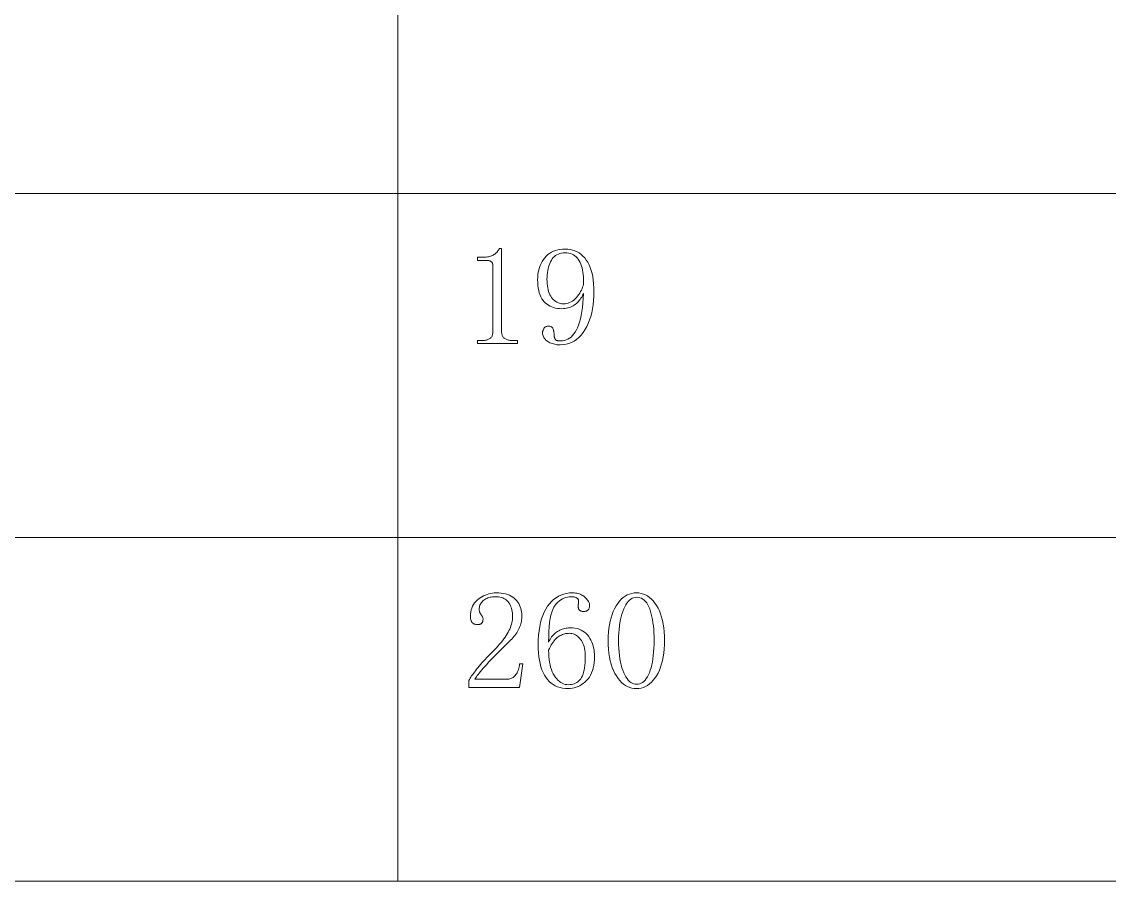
# Model space of a CAD drawing. Extents: x 1 to 297, y 1 to 210.
# Drawn here: x 114.23 to 131.29, y 29.56 to 43.04 of the extents above; entities that cross this region are included whole.
import ezdxf

# ---------------------------------------------------------------- set-up
doc = ezdxf.new("R2010")
doc.units = 0

msp = doc.modelspace()

# ---------------------------------------------------------------- linework, layer by layer
at = {"color": 7, "lineweight": 13}
for p, q in [((120.132, 56.508), (120.132, 29.565)), ((1.306, 40.342), (219.321, 40.342)), ((1.306, 34.953), (219.321, 34.953)), ((1.306, 29.565), (219.321, 29.565))]:
    msp.add_line(p, q, dxfattribs=at)
for points in [[(121.758, 39.482), (121.758, 38.179), (121.758, 38.166), (121.759, 38.153), (121.761, 38.141), (121.764, 38.13), (121.768, 38.119), (121.773, 38.109), (121.779, 38.1), (121.785, 38.091), (121.792, 38.083), (121.8, 38.076), (121.809, 38.07), (121.819, 38.064), (121.829, 38.059), (121.84, 38.054), (121.852, 38.051), (121.864, 38.047), (121.877, 38.045), (121.891, 38.043), (121.905, 38.042), (121.92, 38.042), (122.006, 38.042), (122.006, 37.991), (121.38, 37.991), (121.38, 38.042), (121.458, 38.042), (121.474, 38.042), (121.49, 38.043), (121.505, 38.045), (121.519, 38.047), (121.531, 38.051), (121.543, 38.054), (121.554, 38.059), (121.565, 38.064), (121.574, 38.07), (121.582, 38.076), (121.589, 38.083), (121.596, 38.091), (121.602, 38.1), (121.607, 38.109), (121.611, 38.119), (121.614, 38.13), (121.617, 38.141), (121.619, 38.153), (121.62, 38.166), (121.62, 38.179), (121.62, 39.216), (121.62, 39.223), (121.62, 39.229), (121.618, 39.236), (121.617, 39.242), (121.615, 39.247), (121.613, 39.253), (121.61, 39.258), (121.607, 39.263), (121.603, 39.268), (121.599, 39.272), (121.594, 39.276), (121.59, 39.28), (121.584, 39.283), (121.578, 39.286), (121.572, 39.288), (121.566, 39.29), (121.558, 39.292), (121.551, 39.293), (121.543, 39.293), (121.535, 39.293), (121.38, 39.293), (121.38, 39.345), (121.458, 39.345), (121.478, 39.345), (121.497, 39.346), (121.516, 39.348), (121.534, 39.35), (121.551, 39.353), (121.567, 39.357), (121.583, 39.362), (121.597, 39.367), (121.611, 39.373), (121.625, 39.379), (121.637, 39.386), (121.649, 39.394), (121.661, 39.403), (121.671, 39.412), (121.681, 39.422), (121.691, 39.433), (121.7, 39.444), (121.708, 39.456), (121.716, 39.469), (121.723, 39.482)], [(122.7, 38.539), (122.667, 38.54), (122.635, 38.543), (122.604, 38.549), (122.574, 38.556), (122.546, 38.566), (122.519, 38.578), (122.494, 38.592), (122.47, 38.608), (122.447, 38.626), (122.426, 38.646), (122.407, 38.669), (122.389, 38.694), (122.374, 38.723), (122.36, 38.753), (122.349, 38.787), (122.34, 38.823), (122.333, 38.861), (122.327, 38.903), (122.324, 38.947), (122.323, 38.993), (122.324, 39.034), (122.328, 39.073), (122.333, 39.111), (122.341, 39.147), (122.351, 39.182), (122.363, 39.216), (122.378, 39.248), (122.395, 39.279), (122.414, 39.308), (122.435, 39.336), (122.458, 39.362), (122.483, 39.386), (122.51, 39.406), (122.539, 39.424), (122.57, 39.439), (122.602, 39.451), (122.637, 39.461), (122.673, 39.468), (122.712, 39.472), (122.752, 39.473), (122.794, 39.472), (122.834, 39.467), (122.872, 39.458), (122.908, 39.446), (122.943, 39.431), (122.975, 39.412), (123.006, 39.389), (123.034, 39.364), (123.061, 39.335), (123.086, 39.302), (123.109, 39.266), (123.129, 39.227), (123.147, 39.185), (123.163, 39.14), (123.176, 39.092), (123.187, 39.041), (123.195, 38.986), (123.201, 38.929), (123.205, 38.868), (123.206, 38.805), (123.205, 38.734), (123.2, 38.666), (123.193, 38.6), (123.184, 38.537), (123.171, 38.476), (123.155, 38.418), (123.137, 38.362), (123.116, 38.308), (123.092, 38.258), (123.065, 38.209), (123.035, 38.164), (123.004, 38.124), (122.97, 38.089), (122.934, 38.058), (122.896, 38.032), (122.856, 38.011), (122.814, 37.995), (122.77, 37.983), (122.723, 37.976), (122.675, 37.973), (122.653, 37.974), (122.631, 37.975), (122.611, 37.978), (122.59, 37.982), (122.571, 37.986), (122.552, 37.992), (122.533, 37.999), (122.516, 38.006), (122.498, 38.015), (122.482, 38.025), (122.466, 38.035), (122.453, 38.047), (122.44, 38.059), (122.43, 38.071), (122.421, 38.085), (122.413, 38.099), (122.408, 38.114), (122.404, 38.129), (122.401, 38.145), (122.4, 38.162), (122.401, 38.169), (122.401, 38.176), (122.402, 38.183), (122.404, 38.189), (122.406, 38.196), (122.408, 38.203), (122.411, 38.21), (122.414, 38.217), (122.418, 38.224), (122.422, 38.231), (122.426, 38.237), (122.432, 38.243), (122.437, 38.248), (122.444, 38.253), (122.451, 38.256), (122.458, 38.259), (122.467, 38.262), (122.475, 38.263), (122.485, 38.265), (122.495, 38.265), (122.505, 38.264), (122.514, 38.263), (122.522, 38.261), (122.53, 38.259), (122.538, 38.255), (122.544, 38.251), (122.55, 38.246), (122.555, 38.24), (122.56, 38.234), (122.563, 38.226), (122.567, 38.218), (122.569, 38.21), (122.572, 38.202), (122.574, 38.193), (122.576, 38.185), (122.578, 38.175), (122.579, 38.166), (122.58, 38.156), (122.58, 38.146), (122.58, 38.136), (122.581, 38.13), (122.581, 38.123), (122.581, 38.117), (122.582, 38.111), (122.583, 38.105), (122.584, 38.1), (122.585, 38.095), (122.586, 38.09), (122.587, 38.085), (122.589, 38.081), (122.591, 38.076), (122.592, 38.073), (122.594, 38.069), (122.596, 38.065), (122.598, 38.062), (122.599, 38.059), (122.601, 38.057), (122.603, 38.055), (122.604, 38.052), (122.606, 38.051), (122.608, 38.049), (122.61, 38.047), (122.612, 38.046), (122.615, 38.044), (122.618, 38.043), (122.621, 38.042), (122.624, 38.041), (122.628, 38.04), (122.632, 38.039), (122.636, 38.038), (122.64, 38.037), (122.645, 38.036), (122.649, 38.036), (122.654, 38.035), (122.659, 38.035), (122.663, 38.034), (122.668, 38.034), (122.673, 38.034), (122.678, 38.033), (122.683, 38.033), (122.714, 38.035), (122.743, 38.04), (122.77, 38.049), (122.797, 38.061), (122.823, 38.076), (122.847, 38.095), (122.87, 38.117), (122.892, 38.143), (122.912, 38.172), (122.932, 38.205), (122.95, 38.241), (122.966, 38.283), (122.981, 38.329), (122.995, 38.379), (123.007, 38.434), (123.017, 38.494), (123.026, 38.558), (123.033, 38.627), (123.039, 38.701), (123.043, 38.779), (123.034, 38.759), (123.024, 38.739), (123.014, 38.721), (123.002, 38.702), (122.99, 38.685), (122.976, 38.668), (122.962, 38.652), (122.947, 38.637), (122.931, 38.622), (122.915, 38.608), (122.897, 38.595), (122.879, 38.583), (122.859, 38.573), (122.839, 38.564), (122.818, 38.556), (122.796, 38.55), (122.774, 38.545), (122.75, 38.542), (122.726, 38.54)], [(122.469, 39.002), (122.47, 38.965), (122.472, 38.93), (122.476, 38.897), (122.481, 38.866), (122.487, 38.836), (122.495, 38.808), (122.505, 38.782), (122.516, 38.758), (122.528, 38.735), (122.542, 38.715), (122.557, 38.696), (122.573, 38.679), (122.589, 38.665), (122.606, 38.652), (122.624, 38.641), (122.643, 38.632), (122.663, 38.625), (122.683, 38.62), (122.704, 38.617), (122.726, 38.616), (122.752, 38.617), (122.776, 38.621), (122.8, 38.627), (122.824, 38.635), (122.846, 38.646), (122.868, 38.659), (122.889, 38.675), (122.91, 38.693), (122.93, 38.713), (122.949, 38.736), (122.967, 38.76), (122.983, 38.784), (122.997, 38.807), (123.009, 38.83), (123.02, 38.852), (123.028, 38.874), (123.035, 38.896), (123.04, 38.917), (123.042, 38.938), (123.043, 38.959), (123.043, 38.999), (123.041, 39.038), (123.037, 39.075), (123.032, 39.111), (123.026, 39.145), (123.019, 39.177), (123.01, 39.207), (122.999, 39.236), (122.988, 39.263), (122.975, 39.289), (122.96, 39.313), (122.944, 39.334), (122.926, 39.353), (122.906, 39.369), (122.885, 39.382), (122.862, 39.394), (122.837, 39.402), (122.81, 39.408), (122.782, 39.412), (122.752, 39.413), (122.723, 39.412), (122.697, 39.409), (122.671, 39.403), (122.648, 39.395), (122.625, 39.385), (122.605, 39.372), (122.586, 39.357), (122.568, 39.339), (122.552, 39.32), (122.538, 39.298), (122.525, 39.274), (122.513, 39.249), (122.503, 39.222), (122.494, 39.195), (122.486, 39.166), (122.48, 39.136), (122.475, 39.104), (122.472, 39.071), (122.47, 39.037)], [(121.929, 33.708), (121.928, 33.738), (121.926, 33.767), (121.923, 33.794), (121.918, 33.819), (121.912, 33.844), (121.904, 33.867), (121.895, 33.888), (121.885, 33.908), (121.873, 33.926), (121.86, 33.943), (121.846, 33.959), (121.83, 33.973), (121.813, 33.985), (121.795, 33.996), (121.775, 34.005), (121.753, 34.012), (121.731, 34.018), (121.707, 34.022), (121.681, 34.024), (121.655, 34.025), (121.634, 34.024), (121.615, 34.023), (121.596, 34.02), (121.577, 34.016), (121.559, 34.011), (121.542, 34.005), (121.525, 33.998), (121.509, 33.989), (121.494, 33.98), (121.479, 33.969), (121.465, 33.958), (121.453, 33.946), (121.442, 33.933), (121.432, 33.92), (121.424, 33.906), (121.418, 33.891), (121.413, 33.876), (121.409, 33.861), (121.407, 33.845), (121.406, 33.828), (121.406, 33.818), (121.407, 33.808), (121.409, 33.798), (121.411, 33.789), (121.414, 33.781), (121.417, 33.772), (121.421, 33.764), (121.425, 33.756), (121.43, 33.749), (121.436, 33.742), (121.442, 33.735), (121.447, 33.728), (121.451, 33.721), (121.455, 33.715), (121.459, 33.708), (121.461, 33.701), (121.463, 33.694), (121.465, 33.687), (121.466, 33.68), (121.466, 33.673), (121.466, 33.665), (121.465, 33.657), (121.464, 33.65), (121.463, 33.643), (121.461, 33.636), (121.458, 33.63), (121.456, 33.624), (121.452, 33.619), (121.449, 33.614), (121.445, 33.609), (121.44, 33.605), (121.435, 33.601), (121.43, 33.598), (121.424, 33.595), (121.418, 33.593), (121.411, 33.591), (121.404, 33.59), (121.397, 33.589), (121.389, 33.588), (121.38, 33.588), (121.37, 33.588), (121.361, 33.589), (121.351, 33.59), (121.343, 33.593), (121.334, 33.595), (121.326, 33.599), (121.319, 33.602), (121.312, 33.607), (121.305, 33.612), (121.299, 33.618), (121.293, 33.624), (121.288, 33.631), (121.284, 33.639), (121.28, 33.648), (121.276, 33.657), (121.274, 33.668), (121.272, 33.679), (121.27, 33.69), (121.269, 33.703), (121.269, 33.716), (121.27, 33.751), (121.274, 33.785), (121.281, 33.817), (121.29, 33.847), (121.301, 33.875), (121.315, 33.901), (121.332, 33.926), (121.351, 33.949), (121.373, 33.971), (121.398, 33.991), (121.423, 34.008), (121.45, 34.025), (121.476, 34.039), (121.503, 34.051), (121.53, 34.061), (121.558, 34.07), (121.586, 34.076), (121.614, 34.081), (121.643, 34.084), (121.672, 34.085), (121.712, 34.084), (121.75, 34.081), (121.786, 34.076), (121.819, 34.068), (121.851, 34.059), (121.88, 34.048), (121.907, 34.034), (121.932, 34.019), (121.955, 34.002), (121.976, 33.982), (121.995, 33.961), (122.012, 33.939), (122.026, 33.916), (122.039, 33.891), (122.05, 33.866), (122.059, 33.84), (122.066, 33.813), (122.071, 33.785), (122.074, 33.755), (122.075, 33.725), (122.074, 33.704), (122.073, 33.684), (122.07, 33.663), (122.067, 33.643), (122.063, 33.622), (122.058, 33.601), (122.052, 33.581), (122.045, 33.56), (122.037, 33.54), (122.028, 33.519), (122.018, 33.499), (122.006, 33.478), (121.994, 33.458), (121.981, 33.438), (121.966, 33.418), (121.951, 33.399), (121.934, 33.379), (121.916, 33.36), (121.898, 33.341), (121.878, 33.322), (121.829, 33.275), (121.783, 33.23), (121.739, 33.186), (121.697, 33.144), (121.658, 33.104), (121.621, 33.066), (121.586, 33.03), (121.554, 32.996), (121.524, 32.963), (121.496, 32.932), (121.471, 32.903), (121.447, 32.876), (121.426, 32.851), (121.407, 32.828), (121.39, 32.807), (121.375, 32.787), (121.363, 32.77), (121.352, 32.755), (121.344, 32.742), (121.338, 32.731), (121.843, 32.731), (121.858, 32.731), (121.873, 32.733), (121.887, 32.736), (121.901, 32.74), (121.914, 32.746), (121.927, 32.752), (121.939, 32.76), (121.95, 32.769), (121.961, 32.779), (121.972, 32.791), (121.982, 32.803), (121.991, 32.817), (122, 32.832), (122.008, 32.848), (122.015, 32.866), (122.021, 32.884), (122.027, 32.904), (122.032, 32.925), (122.037, 32.947), (122.04, 32.971), (122.092, 32.971), (122.04, 32.602), (121.243, 32.602), (121.243, 32.713), (121.252, 32.729), (121.263, 32.746), (121.274, 32.764), (121.286, 32.782), (121.3, 32.801), (121.315, 32.821), (121.331, 32.842), (121.348, 32.864), (121.366, 32.887), (121.385, 32.911), (121.405, 32.935), (121.427, 32.96), (121.45, 32.986), (121.474, 33.013), (121.499, 33.041), (121.526, 33.07), (121.554, 33.1), (121.584, 33.13), (121.614, 33.161), (121.646, 33.193), (121.675, 33.222), (121.701, 33.251), (121.727, 33.279), (121.75, 33.307), (121.773, 33.335), (121.793, 33.362), (121.812, 33.389), (121.83, 33.416), (121.846, 33.442), (121.86, 33.468), (121.873, 33.493), (121.885, 33.518), (121.895, 33.543), (121.904, 33.568), (121.912, 33.592), (121.918, 33.616), (121.923, 33.639), (121.926, 33.662), (121.928, 33.685)], [(122.829, 33.536), (122.869, 33.535), (122.907, 33.531), (122.942, 33.524), (122.975, 33.514), (123.006, 33.502), (123.034, 33.487), (123.06, 33.469), (123.084, 33.449), (123.106, 33.425), (123.125, 33.399), (123.142, 33.371), (123.157, 33.343), (123.171, 33.314), (123.182, 33.284), (123.192, 33.253), (123.2, 33.222), (123.207, 33.19), (123.211, 33.158), (123.214, 33.125), (123.215, 33.091), (123.213, 33.04), (123.21, 32.993), (123.204, 32.948), (123.195, 32.906), (123.184, 32.867), (123.17, 32.83), (123.154, 32.796), (123.135, 32.764), (123.114, 32.735), (123.09, 32.709), (123.065, 32.686), (123.039, 32.664), (123.012, 32.646), (122.985, 32.63), (122.956, 32.616), (122.927, 32.605), (122.898, 32.596), (122.867, 32.59), (122.835, 32.586), (122.803, 32.585), (122.758, 32.587), (122.715, 32.592), (122.674, 32.601), (122.636, 32.613), (122.6, 32.629), (122.566, 32.648), (122.534, 32.671), (122.504, 32.697), (122.477, 32.727), (122.452, 32.761), (122.429, 32.797), (122.409, 32.837), (122.391, 32.88), (122.375, 32.927), (122.362, 32.976), (122.351, 33.029), (122.343, 33.084), (122.337, 33.143), (122.333, 33.205), (122.332, 33.271), (122.333, 33.348), (122.338, 33.421), (122.345, 33.491), (122.355, 33.557), (122.368, 33.619), (122.384, 33.677), (122.403, 33.732), (122.425, 33.783), (122.45, 33.831), (122.478, 33.875), (122.508, 33.915), (122.54, 33.95), (122.574, 33.982), (122.611, 34.009), (122.649, 34.032), (122.689, 34.051), (122.732, 34.066), (122.777, 34.076), (122.823, 34.083), (122.872, 34.085), (122.895, 34.084), (122.918, 34.082), (122.94, 34.079), (122.96, 34.074), (122.98, 34.068), (122.999, 34.06), (123.017, 34.051), (123.034, 34.041), (123.05, 34.029), (123.065, 34.016), (123.079, 34.003), (123.091, 33.99), (123.102, 33.977), (123.111, 33.964), (123.119, 33.952), (123.126, 33.94), (123.131, 33.929), (123.135, 33.918), (123.137, 33.907), (123.138, 33.896), (123.137, 33.886), (123.137, 33.877), (123.136, 33.868), (123.134, 33.859), (123.132, 33.851), (123.13, 33.844), (123.127, 33.837), (123.124, 33.83), (123.12, 33.825), (123.116, 33.819), (123.112, 33.814), (123.106, 33.81), (123.101, 33.806), (123.094, 33.803), (123.087, 33.8), (123.08, 33.798), (123.071, 33.796), (123.063, 33.794), (123.053, 33.794), (123.043, 33.793), (123.035, 33.794), (123.027, 33.794), (123.019, 33.795), (123.012, 33.797), (123.006, 33.799), (123, 33.801), (122.994, 33.804), (122.988, 33.807), (122.983, 33.811), (122.979, 33.815), (122.975, 33.819), (122.971, 33.824), (122.968, 33.83), (122.965, 33.835), (122.963, 33.842), (122.961, 33.848), (122.959, 33.855), (122.958, 33.863), (122.958, 33.871), (122.958, 33.879), (122.958, 33.883), (122.958, 33.886), (122.958, 33.889), (122.958, 33.893), (122.959, 33.896), (122.959, 33.9), (122.96, 33.903), (122.96, 33.907), (122.961, 33.91), (122.962, 33.913), (122.963, 33.917), (122.963, 33.92), (122.964, 33.924), (122.965, 33.927), (122.965, 33.931), (122.965, 33.934), (122.966, 33.937), (122.966, 33.941), (122.966, 33.944), (122.966, 33.948), (122.966, 33.954), (122.965, 33.961), (122.964, 33.967), (122.962, 33.973), (122.96, 33.979), (122.957, 33.984), (122.954, 33.989), (122.95, 33.994), (122.945, 33.999), (122.94, 34.003), (122.935, 34.007), (122.928, 34.011), (122.921, 34.014), (122.913, 34.017), (122.904, 34.02), (122.894, 34.021), (122.883, 34.023), (122.872, 34.024), (122.859, 34.025), (122.846, 34.025), (122.817, 34.024), (122.79, 34.02), (122.763, 34.013), (122.736, 34.004), (122.711, 33.992), (122.687, 33.977), (122.663, 33.96), (122.64, 33.94), (122.619, 33.917), (122.598, 33.892), (122.578, 33.862), (122.561, 33.826), (122.545, 33.784), (122.532, 33.736), (122.52, 33.681), (122.511, 33.62), (122.504, 33.553), (122.499, 33.479), (122.496, 33.399), (122.495, 33.313), (122.505, 33.335), (122.517, 33.356), (122.529, 33.375), (122.542, 33.394), (122.556, 33.411), (122.57, 33.427), (122.586, 33.442), (122.602, 33.456), (122.619, 33.469), (122.636, 33.481), (122.654, 33.491), (122.673, 33.501), (122.691, 33.509), (122.71, 33.516), (122.729, 33.522), (122.749, 33.527), (122.768, 33.531), (122.788, 33.534), (122.809, 33.536)], [(123.875, 32.585), (123.838, 32.587), (123.802, 32.593), (123.767, 32.603), (123.733, 32.616), (123.701, 32.634), (123.67, 32.656), (123.64, 32.681), (123.611, 32.711), (123.584, 32.745), (123.558, 32.782), (123.533, 32.823), (123.511, 32.867), (123.492, 32.915), (123.475, 32.966), (123.461, 33.02), (123.45, 33.077), (123.441, 33.138), (123.434, 33.202), (123.43, 33.269), (123.429, 33.339), (123.43, 33.405), (123.434, 33.468), (123.44, 33.528), (123.449, 33.586), (123.46, 33.641), (123.474, 33.694), (123.49, 33.744), (123.509, 33.792), (123.53, 33.837), (123.553, 33.879), (123.579, 33.918), (123.606, 33.953), (123.634, 33.984), (123.664, 34.011), (123.696, 34.033), (123.729, 34.052), (123.763, 34.066), (123.799, 34.077), (123.836, 34.083), (123.875, 34.085), (123.912, 34.083), (123.948, 34.077), (123.982, 34.067), (124.015, 34.053), (124.047, 34.036), (124.078, 34.014), (124.107, 33.988), (124.135, 33.959), (124.162, 33.925), (124.188, 33.888), (124.211, 33.847), (124.232, 33.803), (124.251, 33.756), (124.267, 33.705), (124.281, 33.652), (124.292, 33.596), (124.301, 33.536), (124.307, 33.474), (124.311, 33.408), (124.312, 33.339), (124.311, 33.27), (124.307, 33.205), (124.301, 33.142), (124.292, 33.082), (124.281, 33.025), (124.267, 32.971), (124.251, 32.921), (124.232, 32.873), (124.211, 32.828), (124.188, 32.786), (124.162, 32.748), (124.135, 32.714), (124.107, 32.684), (124.078, 32.657), (124.047, 32.635), (124.015, 32.617), (123.982, 32.603), (123.948, 32.593), (123.912, 32.587)], [(123.875, 34.016), (123.851, 34.014), (123.828, 34.009), (123.806, 34), (123.785, 33.987), (123.764, 33.97), (123.745, 33.95), (123.726, 33.926), (123.707, 33.898), (123.69, 33.867), (123.673, 33.832), (123.658, 33.794), (123.644, 33.753), (123.632, 33.71), (123.621, 33.665), (123.612, 33.617), (123.605, 33.566), (123.599, 33.513), (123.595, 33.458), (123.593, 33.4), (123.592, 33.339), (123.593, 33.275), (123.595, 33.215), (123.599, 33.157), (123.605, 33.102), (123.612, 33.05), (123.621, 33.001), (123.632, 32.955), (123.644, 32.911), (123.658, 32.871), (123.673, 32.833), (123.69, 32.799), (123.707, 32.769), (123.726, 32.742), (123.745, 32.718), (123.764, 32.698), (123.785, 32.682), (123.806, 32.67), (123.828, 32.661), (123.851, 32.655), (123.875, 32.653), (123.9, 32.655), (123.924, 32.661), (123.947, 32.67), (123.969, 32.682), (123.989, 32.698), (124.009, 32.718), (124.027, 32.742), (124.045, 32.769), (124.061, 32.799), (124.076, 32.833), (124.09, 32.871), (124.102, 32.911), (124.113, 32.955), (124.123, 33.001), (124.131, 33.05), (124.137, 33.102), (124.142, 33.157), (124.146, 33.215), (124.148, 33.275), (124.149, 33.339), (124.148, 33.4), (124.146, 33.458), (124.143, 33.513), (124.138, 33.566), (124.132, 33.617), (124.124, 33.665), (124.115, 33.71), (124.105, 33.753), (124.093, 33.794), (124.08, 33.832), (124.066, 33.867), (124.05, 33.898), (124.033, 33.926), (124.015, 33.95), (123.995, 33.97), (123.973, 33.987), (123.951, 34), (123.927, 34.009), (123.901, 34.014)], [(122.495, 33.185), (122.496, 33.135), (122.498, 33.087), (122.503, 33.041), (122.509, 32.998), (122.517, 32.957), (122.527, 32.918), (122.539, 32.882), (122.552, 32.847), (122.568, 32.816), (122.585, 32.786), (122.603, 32.759), (122.622, 32.735), (122.642, 32.714), (122.663, 32.696), (122.684, 32.68), (122.707, 32.667), (122.73, 32.658), (122.753, 32.651), (122.778, 32.646), (122.803, 32.645), (122.828, 32.646), (122.852, 32.649), (122.875, 32.653), (122.897, 32.66), (122.917, 32.668), (122.936, 32.679), (122.954, 32.691), (122.971, 32.705), (122.986, 32.721), (123, 32.739), (123.013, 32.76), (123.025, 32.783), (123.035, 32.81), (123.044, 32.841), (123.052, 32.874), (123.058, 32.911), (123.063, 32.951), (123.066, 32.994), (123.068, 33.041), (123.069, 33.091), (123.068, 33.124), (123.066, 33.156), (123.062, 33.186), (123.057, 33.215), (123.051, 33.243), (123.043, 33.269), (123.033, 33.293), (123.022, 33.315), (123.01, 33.337), (122.996, 33.356), (122.981, 33.374), (122.966, 33.39), (122.95, 33.404), (122.933, 33.417), (122.916, 33.427), (122.898, 33.435), (122.879, 33.442), (122.86, 33.447), (122.841, 33.45), (122.82, 33.451), (122.802, 33.45), (122.783, 33.448), (122.765, 33.446), (122.747, 33.442), (122.729, 33.437), (122.712, 33.431), (122.695, 33.423), (122.678, 33.415), (122.661, 33.405), (122.645, 33.395), (122.629, 33.383), (122.613, 33.369), (122.597, 33.353), (122.582, 33.335), (122.566, 33.314), (122.552, 33.293), (122.537, 33.269), (122.523, 33.243), (122.509, 33.215)]]:
    msp.add_lwpolyline(points, close=True, dxfattribs=at)

doc.saveas('drawing.dxf')
